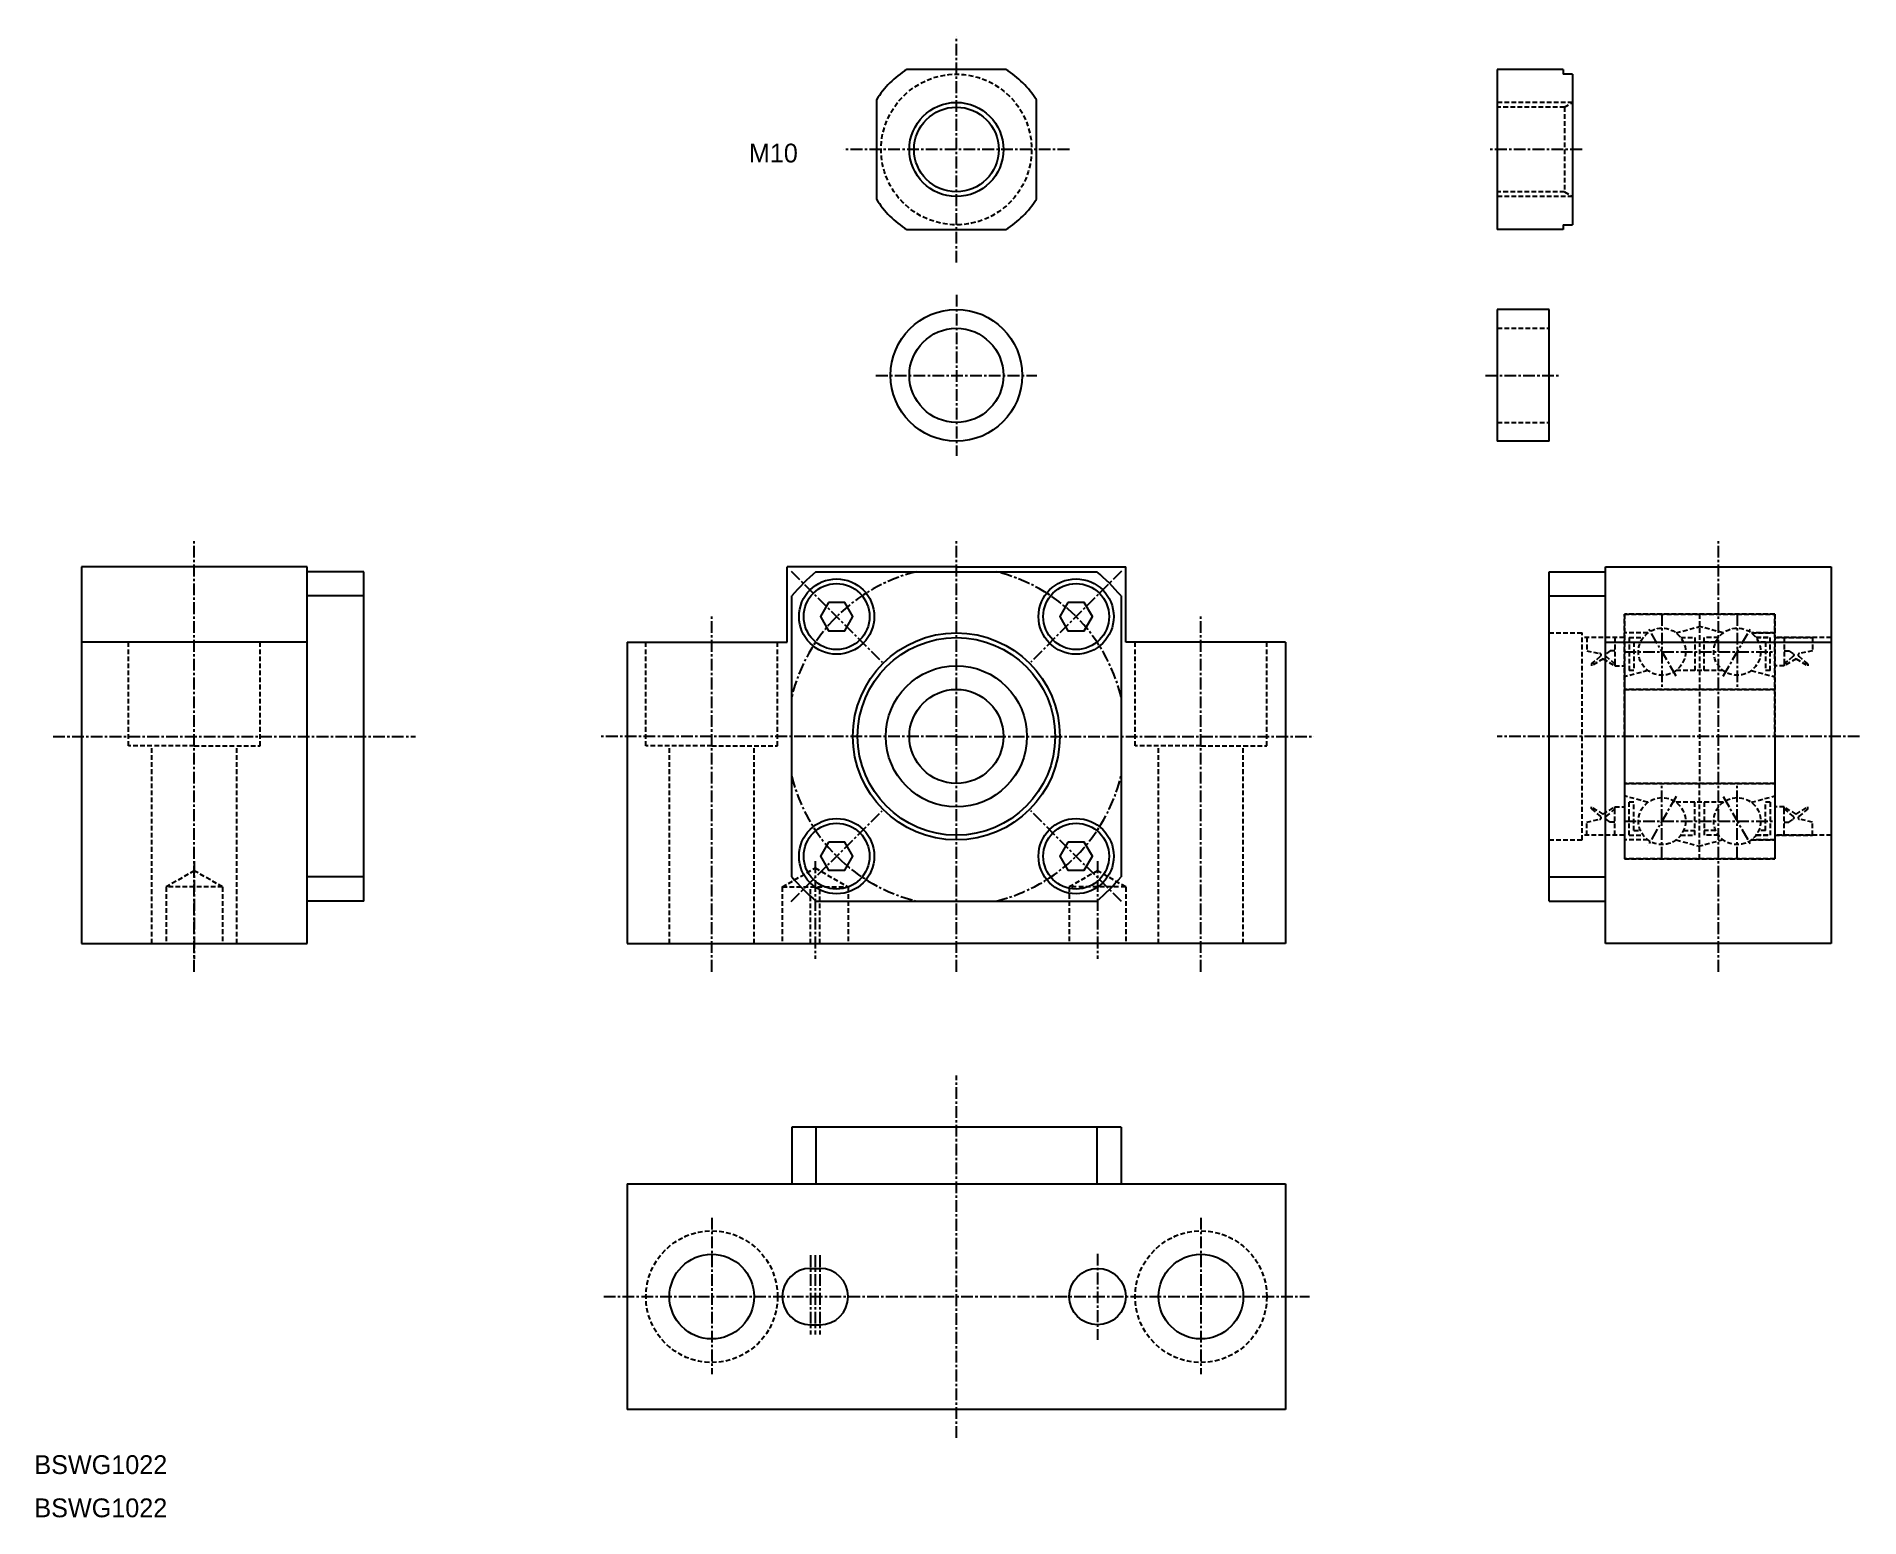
# Model space of a CAD drawing. Extents: x 5 to 198, y 95 to 252.
import ezdxf

# ---------------------------------------------------------------- set-up
doc = ezdxf.new("R2010")
doc.units = 0
doc.linetypes.add('CENTER', pattern=[2, 1.25, -0.25, 0.25, -0.25])
doc.linetypes.add('DASHED', pattern=[0.75, 0.5, -0.25])
doc.layers.get('0').update_dxf_attribs({"linetype": 'CONTINUOUS'})
doc.layers.add('CENTER', color=1, linetype='CENTER')

msp = doc.modelspace()

# ---------------------------------------------------------------- linework, layer by layer
at = {"color": 7, "linetype": 'CONTINUOUS'}
for p, q in [((107.630882755402, 248.8406477371676), (97.09522900254944, 248.8406477371676)), ((166.8630558789753, 248.8406477371676), (159.8630558789754, 248.8406477371676)), ((159.8630558789754, 248.8406477371676), (159.8630558789754, 231.8406477371677)), ((166.8630558789753, 248.8406477371676), (166.8630558789753, 248.3406477371675)), ((167.8630558789753, 248.3406477371675), (166.8630558789753, 248.3406477371675)), ((167.8630558789753, 248.3406477371675), (167.8630558789753, 232.3406477371677)), ((93.8630558789756, 245.6084746135937), (93.86305587897577, 235.072820860741)), ((110.8630558789758, 235.072820860741), (110.8630558789756, 245.6084746135937)), ((97.09522900254944, 231.8406477371675), (107.630882755402, 231.8406477371677)), ((166.8630558789753, 231.8406477371677), (159.8630558789754, 231.8406477371677)), ((166.8630558789753, 232.3406477371677), (166.8630558789753, 231.8406477371677)), ((166.8630558789753, 232.3406477371677), (167.8630558789753, 232.3406477371677)), ((159.8630558789754, 223.3406477371675), (159.8630558789754, 209.3406477371674)), ((165.3630558789755, 223.3406477371675), (159.8630558789754, 223.3406477371675)), ((165.3630558789755, 209.3406477371674), (165.3630558789755, 223.3406477371675)), ((165.3630558789755, 209.3406477371674), (159.8630558789754, 209.3406477371674)), ((9.363055878975826, 195.9793173135152), (9.363055878975826, 155.9793173135154)), ((33.36305587897574, 195.9793173135152), (9.363055878975826, 195.9793173135152)), ((33.36305587897574, 195.1293173135154), (33.36305587897574, 195.9793173135152)), ((84.36305587897573, 187.9793173135153), (84.36305587897573, 195.9793173135152)), ((102.3630558789755, 195.9793173135152), (84.36305587897573, 195.9793173135152)), ((102.3630558789755, 195.9793173135152), (120.3630558789756, 195.9793173135152)), ((120.3630558789756, 187.9793173135153), (120.3630558789756, 195.9793173135152)), ((171.3630558789754, 195.9793173135152), (195.3630558789751, 195.9793173135152)), ((171.3630558789754, 195.1293173135154), (171.3630558789754, 195.9793173135152)), ((195.3630558789751, 195.9793173135152), (195.3630558789751, 155.9793173135154)), ((39.36305587897575, 195.4793173135152), (33.36305587897574, 195.4793173135152)), ((33.36305587897574, 163.8293173135153), (33.36305587897574, 195.1293173135154)), ((39.36305587897575, 160.4793173135153), (39.36305587897575, 195.4793173135152)), ((87.43824432237619, 195.4793173135152), (117.2878674355748, 195.4793173135152)), ((165.3630558789755, 160.4793173135153), (165.3630558789755, 195.4793173135152)), ((165.3630558789755, 195.4793173135152), (171.3630558789754, 195.4793173135152)), ((171.3630558789754, 163.8293173135153), (171.3630558789754, 195.1293173135154)), ((39.36305587897575, 192.9041288701145), (33.36305587897574, 192.9041288701145)), ((84.86305587897554, 163.0545057569159), (84.8630558789755, 192.9041288701145)), ((119.8630558789755, 192.9041288701145), (119.8630558789755, 163.054505756916)), ((165.3630558789755, 192.9041288701145), (171.3630558789754, 192.9041288701145)), ((33.36305587897574, 187.9793173135153), (9.363055878975826, 187.9793173135153)), ((67.36305587897586, 187.9793173135153), (67.36305587897586, 155.9793173135154)), ((67.36305587897586, 187.9793173135153), (84.36305587897573, 187.9793173135153)), ((137.3630558789757, 187.9793173135153), (120.3630558789756, 187.9793173135153)), ((137.3630558789757, 187.9793173135153), (137.3630558789757, 155.9793173135154)), ((171.3630558789754, 187.9793173135153), (195.3630558789751, 187.9793173135153)), ((33.36305587897574, 155.9793173135154), (33.36305587897574, 163.8293173135153)), ((39.36305587897575, 163.0545057569159), (33.36305587897574, 163.0545057569159)), ((165.3630558789755, 163.054505756916), (171.3630558789754, 163.054505756916)), ((171.3630558789754, 155.9793173135154), (171.3630558789754, 163.8293173135153)), ((39.36305587897575, 160.4793173135153), (33.36305587897574, 160.4793173135153)), ((87.43824432237619, 160.4793173135153), (117.2878674355748, 160.4793173135153)), ((165.3630558789755, 160.4793173135153), (171.3630558789754, 160.4793173135153)), ((9.363055878975826, 155.9793173135154), (33.36305587897574, 155.9793173135154)), ((67.36305587897586, 155.9793173135154), (102.3630558789755, 155.9793173135154)), ((137.3630558789757, 155.9793173135154), (102.3630558789755, 155.9793173135154)), ((195.3630558789751, 155.9793173135154), (171.3630558789754, 155.9793173135154)), ((119.8630558789755, 136.4509336739358), (84.86305587897559, 136.4509336739358)), ((84.86305587897559, 136.4509336739358), (84.86305587897559, 130.4509336739358)), ((87.43824432237619, 136.4509336739358), (87.43824432237619, 130.4509336739358)), ((117.2878674355748, 136.4509336739358), (117.2878674355748, 130.4509336739358)), ((119.8630558789755, 136.4509336739358), (119.8630558789755, 130.4509336739358)), ((67.36305587897586, 130.4509336739358), (137.3630558789757, 130.4509336739358)), ((67.36305587897584, 130.4509336739358), (67.36305587897584, 106.4509336739361)), ((137.3630558789757, 130.4509336739358), (137.3630558789757, 106.4509336739361)), ((86.86305305309811, 121.4509336739346), (87.86305587897151, 121.4509336739358)), ((86.86305870485295, 115.4509336739373), (87.86305587897151, 115.4509336739358)), ((137.3630558789757, 106.4509336739361), (67.36305587897586, 106.4509336739361))]:
    msp.add_line(p, q, dxfattribs=at)
at = {"color": 3, "linetype": 'DASHED'}
for p, q in [((167.8630558789753, 245.3406477371675), (159.8630558789754, 245.3406477371675)), ((166.9970304754565, 244.8406477371677), (159.8630558789754, 244.8406477371677)), ((166.9970304754565, 244.8406477371677), (167.8630558792681, 245.3406477371675)), ((166.9970304754565, 244.8406477371677), (166.9970304754565, 235.8406477371677)), ((166.9970304754565, 235.8406477371677), (159.8630558789754, 235.8406477371677)), ((167.8630558789753, 235.3406477371677), (159.8630558789754, 235.3406477371677)), ((166.9970304754565, 235.8406477371677), (167.8630558792681, 235.3406477371677)), ((159.8630558789754, 221.3406477371675), (165.3630558789755, 221.3406477371675)), ((159.8630558789754, 211.3406477371674), (165.3630558789755, 211.3406477371674)), ((173.3630558789754, 190.9792961742802), (189.3630558789753, 190.9793384527629)), ((189.3630558789753, 190.9793173135148), (173.3630558789754, 190.9793173135148)), ((173.3630558789754, 177.9793173135153), (173.3630558789754, 190.9793173135148)), ((173.3630558789754, 190.9792961742802), (173.3630558789754, 164.9793384527504)), ((181.3630558789753, 190.9793384527629), (181.3630558789753, 172.9792876704611)), ((189.3630558789753, 190.9793384527629), (189.3630558789753, 164.9793384527504)), ((189.3630558789753, 177.9793173135153), (189.3630558789753, 190.9793173135148)), ((14.3630558789757, 176.9793173135153), (14.3630558789757, 187.9793173135153)), ((28.36305587897592, 176.9793173135153), (28.36305587897592, 187.9793173135153)), ((69.36305587897579, 176.9793173135153), (69.36305587897579, 187.9793173135153)), ((83.36305587897573, 176.9793173135153), (83.36305587897573, 187.9793173135153)), ((121.3630558789756, 176.9793173135153), (121.3630558789756, 187.9793173135153)), ((135.3630558789757, 176.9793173135153), (135.3630558789757, 187.9793173135153)), ((165.3630558789755, 188.9793173135152), (168.8630558789755, 188.9793173135152)), ((168.8630558789755, 166.9793173135152), (168.8630558789755, 188.9793173135152)), ((173.3630558789754, 188.4793173135148), (168.8630558789755, 188.4793173135148)), ((173.3630558789754, 188.4792972372548), (168.8630558789754, 188.4793020206474)), ((173.3630558789753, 188.4792738517745), (169.3630558789754, 188.4792695998761)), ((169.3630558789754, 188.4792695998761), (169.3630558789754, 187.079269599876)), ((172.3630558789754, 188.4792695998761), (172.3630558789754, 185.4793173135147)), ((175.863053753024, 188.9792903279081), (173.3630558789754, 188.9792903279081)), ((173.8630558789754, 188.4792956427908), (173.8630558789754, 184.9793020206477)), ((173.8630558789754, 188.4792956427908), (175.3630574734407, 188.4792940483249)), ((174.3630558789753, 187.9792951113024), (174.3630558789754, 184.9793020206477)), ((174.3630558789753, 187.9792951113024), (175.0717690944748, 187.9792943579571)), ((178.8630580049268, 188.9792903279081), (181.3630558789753, 189.649162739339)), ((179.36305428451, 188.4792940483249), (180.8630558789753, 188.4792940483249)), ((179.6543427986109, 187.9792940483249), (180.8630558789753, 187.9792940483249)), ((180.8630558789755, 188.4792940483249), (180.8630558789753, 184.9793020206477)), ((183.8630580049281, 188.9792850130276), (181.3630558789753, 189.6491585637526)), ((183.3630574734407, 188.4792940483249), (181.8630558789754, 188.4792940483249)), ((181.8630558789753, 184.9793020206477), (181.8630558789753, 188.4792940483249)), ((183.0717726707345, 187.9792940483249), (181.8630558789754, 187.9792940483248)), ((189.3630558789753, 188.9792903279081), (186.8630466664732, 188.9792903279081)), ((189.3630495011187, 188.9792961742722), (186.8630537530223, 188.9792935168364)), ((186.8630580049268, 188.9792818240994), (189.363062256832, 188.9792791666545)), ((188.6630553474873, 188.9792954301951), (187.3630537530221, 188.9792940483245)), ((188.6630558789753, 188.4792954301954), (187.36305428451, 188.4792940483249)), ((187.3630574734384, 188.4792812926115), (188.8630558789753, 188.4792796981491)), ((188.3630558789753, 187.9792951113024), (187.6543389520816, 187.9792943579532)), ((188.3630558789753, 187.9792951113024), (188.3630558789753, 184.9793020206477)), ((188.8630558789753, 184.9793020206477), (188.8630558789753, 188.4792796981491)), ((195.3630558789751, 188.4793173135148), (189.3630558789753, 188.4793173135148)), ((189.3630558789753, 188.4792738517745), (193.3630558789753, 188.4792695998761)), ((190.3630558789753, 188.4792695998761), (190.3630558789753, 185.4793173135147)), ((193.3630558789753, 188.4792695998761), (193.3630558789753, 187.079269599876)), ((169.3630558789754, 187.079269599876), (170.7369279410097, 186.778315317052)), ((169.8630558789754, 185.6792076563322), (170.8507018066597, 186.5147527795861)), ((171.1130558789754, 186.2292386281042), (169.8630558789754, 185.479207656332)), ((171.1130558789754, 186.2292386281042), (172.3630558789754, 185.479207656332)), ((172.3630558789754, 185.6792076563322), (171.3754099512911, 186.5147527795861)), ((171.8630558789754, 187.079269599876), (171.387431677883, 186.7529584443541)), ((172.3630558789754, 187.079269599876), (171.8630558789754, 187.079269599876)), ((172.3630558789754, 187.079269599876), (171.8630558789754, 187.079269599876)), ((190.3630558789753, 187.079269599876), (190.8630558789753, 187.079269599876)), ((190.3630558789753, 187.079269599876), (190.8630558789753, 187.079269599876)), ((190.3630558789753, 185.6792076563322), (191.3507018066596, 186.5147527795861)), ((191.6130558789753, 186.2292386281042), (190.3630558789753, 185.479207656332)), ((190.8630558789753, 187.079269599876), (191.3386800800676, 186.7529584443541)), ((191.6130558789753, 186.2292386281042), (192.8630558789753, 185.479207656332)), ((192.8630558789753, 185.6792076563322), (191.875409951291, 186.5147527795861)), ((193.3630558789753, 187.079269599876), (191.9891838169409, 186.778315317052)), ((169.8630558789754, 185.6792076563322), (169.8630558789754, 185.479207656332)), ((172.3630558789754, 185.6792076563322), (172.3630558789754, 185.479207656332)), ((172.3630558789754, 185.4793173135148), (173.3630558789754, 185.4793173135148)), ((173.3630558789754, 185.229296174277), (173.3630558789754, 170.7292961742688)), ((175.8630424147042, 184.9793020206477), (173.3630558789754, 184.3094326473104)), ((174.3630558789753, 184.9793020206477), (173.8630558789754, 184.9793020206477)), ((183.8630310765184, 184.9793020206477), (178.8630693432466, 184.9793020206477)), ((186.8630693432625, 184.9792935168508), (189.3630558789753, 184.3094241435179)), ((188.8630558789753, 184.9793020206477), (188.3630558789753, 184.9793020206476)), ((190.3630558789753, 185.4793173135148), (189.3630558789753, 185.4793173135148)), ((190.3630558789753, 185.6792076563322), (190.3630558789753, 185.479207656332)), ((192.8630558789753, 185.6792076563322), (192.8630558789753, 185.479207656332)), ((189.3630558789753, 182.9793173135153), (173.3630558789754, 182.9793173135152)), ((173.3630558789754, 182.9792961742757), (189.3630558789753, 182.9792791666579)), ((21.36305587897589, 176.9793173135153), (14.3630558789757, 176.9793173135153)), ((16.86305587897591, 155.9793173135154), (16.86305587897591, 176.9793173135153)), ((21.36305587897589, 176.9793173135153), (28.36305587897592, 176.9793173135153)), ((25.86305587897592, 155.9793173135154), (25.86305587897592, 176.9793173135153)), ((76.36305587897581, 176.9793173135153), (69.36305587897579, 176.9793173135153)), ((71.8630558789757, 155.9793173135154), (71.8630558789757, 176.9793173135153)), ((76.36305587897581, 176.9793173135153), (83.36305587897573, 176.9793173135153)), ((80.86305587897573, 155.9793173135154), (80.86305587897573, 176.9793173135153)), ((128.3630558789757, 176.9793173135153), (121.3630558789756, 176.9793173135153)), ((123.8630558789758, 155.9793173135154), (123.8630558789757, 176.9793173135153)), ((128.3630558789757, 176.9793173135153), (135.3630558789757, 176.9793173135153)), ((132.8630558789756, 155.9793173135154), (132.8630558789756, 176.9793173135153)), ((173.3630558789754, 177.9793173135153), (173.3630558789754, 164.9793173135152)), ((189.3630558789753, 177.9793173135153), (189.3630558789753, 164.9793173135152)), ((189.3630558789753, 172.9793173135152), (173.3630558789754, 172.9793173135152)), ((173.3630558789754, 172.97929617427), (189.3630558789753, 172.9792791666523)), ((181.3630388712497, 164.9792368881832), (181.3630558789753, 172.9792876704611)), ((175.8630269494244, 170.9792843460988), (173.3630418936594, 171.649159242712)), ((173.8630326810845, 167.4792951425804), (173.8630404137006, 170.9792887647149)), ((174.3630404136992, 170.9792876600536), (173.8630404137006, 170.9792887647149)), ((174.3630337857457, 167.9792945694061), (174.3630404136993, 170.9792876600536)), ((183.8630156112191, 170.9792666715409), (178.8630538779596, 170.9792777180708)), ((180.8630326810711, 167.4792812717861), (180.8630404136835, 170.9792732994546)), ((181.863040413681, 170.9792710901318), (181.8630326810684, 167.4792790624633)), ((186.8630538779747, 170.9792685472845), (189.3630418936391, 171.6491323973384)), ((188.3630337857117, 167.9792636388856), (188.3630404136652, 170.9792567295331)), ((188.8630404136639, 170.9792556248715), (188.3630404136652, 170.9792567295331)), ((188.8630404136639, 170.9792556248715), (188.8630326810831, 167.4792779473788)), ((169.3630558789754, 168.8793650271545), (170.7369279410097, 169.1803193099786)), ((169.3630558789754, 167.4793650271545), (169.3630558789754, 168.8793650271545)), ((171.1130558789754, 169.7293959989264), (169.8630558789754, 170.4794269706985)), ((169.8630558789754, 170.2794269706984), (169.8630558789754, 170.4794269706985)), ((169.8630558789754, 170.2794269706984), (170.8507018066597, 169.4438818474445)), ((171.1130558789754, 169.7293959989264), (172.3630558789754, 170.4794269706985)), ((172.3630558789754, 170.2794269706984), (171.3754099512911, 169.4438818474445)), ((171.8630558789754, 168.8793650271545), (171.387431677883, 169.2056761826765)), ((172.3630558789754, 168.8793650271545), (171.8630558789754, 168.8793650271545)), ((172.3630558789754, 168.8793650271545), (171.8630558789754, 168.8793650271545)), ((172.3630558789754, 170.2794269706984), (172.3630558789754, 170.4794269706985)), ((172.3630558789754, 170.4793173135158), (173.3630558789754, 170.4793173135158)), ((172.3630558789754, 167.4793650271545), (172.3630558789754, 170.4793173135158)), ((190.3630558789753, 170.4793173135158), (189.3630558789753, 170.4793173135158)), ((191.6130558789753, 169.7293959989264), (190.3630558789753, 170.4794269706985)), ((190.3630558789753, 170.2794269706984), (190.3630558789753, 170.4794269706985)), ((190.3630558789753, 167.4793650271545), (190.3630558789753, 170.4793173135158)), ((190.3630558789753, 170.2794269706984), (191.3507018066596, 169.4438818474445)), ((190.3630558789753, 168.8793650271545), (190.8630558789753, 168.8793650271545)), ((190.3630558789753, 168.8793650271545), (190.8630558789753, 168.8793650271545)), ((190.8630558789753, 168.8793650271545), (191.3386800800676, 169.2056761826765)), ((191.6130558789753, 169.7293959989264), (192.8630558789753, 170.4794269706985)), ((192.8630558789753, 170.2794269706984), (191.875409951291, 169.4438818474445)), ((193.3630558789753, 168.8793650271545), (191.9891838169409, 169.1803193099786)), ((192.8630558789753, 170.2794269706984), (192.8630558789753, 170.4794269706985)), ((193.3630558789753, 167.4793650271545), (193.3630558789753, 168.8793650271545)), ((165.3630558789755, 166.9793173135152), (168.8630558789755, 166.9793173135152)), ((173.3630558789754, 167.4793173135153), (168.8630558789755, 167.4793173135153)), ((173.3630558789754, 167.4792908593401), (168.8630558789754, 167.4793028178733)), ((173.3630558789753, 167.479360775256), (169.3630558789754, 167.4793650271545)), ((175.8630294504785, 166.9792960388231), (173.363031576436, 166.9793015621257)), ((173.8630326810845, 167.4792951425804), (175.3630342755497, 167.4792934230586)), ((174.3630337857457, 167.9792945694061), (175.0717470012453, 167.979293756975)), ((178.863033702374, 166.9792894108452), (181.363030096452, 166.3094114761133)), ((179.3630310866093, 167.4792845857739), (180.863032681071, 167.4792812717861)), ((179.6543207053708, 167.9792839422224), (180.8630337857324, 167.9792812717848)), ((183.8630337023749, 166.9792836791112), (181.3630300964612, 166.3094156516997)), ((183.3630342755301, 167.4792757484755), (181.8630326810686, 167.4792790624633)), ((183.0717505774861, 167.9792763920163), (181.8630337857301, 167.9792790624621)), ((189.3630315763968, 166.9792662129594), (186.8630223639009, 166.9792717362871)), ((189.3630251985274, 166.9792603666095), (186.8630294504429, 166.9792685473431)), ((186.8630337023732, 166.9792802400707), (189.3630379542782, 166.9792773741989)), ((188.6630310448993, 166.9792626571997), (187.3630294504403, 166.9792669111936)), ((188.6630326810488, 167.479262657197), (187.3630310865898, 167.4792669111909)), ((187.3630342755463, 167.4792796668972), (188.8630326810831, 167.4792779473788)), ((188.3630337857117, 167.9792636388856), (187.6543168588214, 167.9792659580194)), ((189.3630558789753, 167.479360775256), (193.3630558789753, 167.4793650271545)), ((195.3630558789751, 167.4793173135153), (189.3630558789753, 167.4793173135153)), ((173.3630558789754, 164.9793384527504), (189.3630686346886, 164.9793384527504)), ((189.3630558789753, 164.9793173135152), (173.3630558789754, 164.9793173135152)), ((21.36305414453713, 163.7113678967661), (18.36305453306733, 161.9793173135152)), ((24.36305453306754, 161.9793173135152), (21.36305414453703, 163.7113683454023)), ((83.86304266574581, 161.9793153036429), (87.36303961058609, 164.0000475843031)), ((87.3630396105895, 164.0000453246672), (90.86304266573698, 161.9793257210049)), ((117.3630498535658, 163.7113678967661), (114.363050242096, 161.9793173135152)), ((120.3630502420962, 161.9793173135152), (117.3630498535657, 163.7113683454023)), ((24.36305453306754, 161.9793173135152), (18.36305453306733, 161.9793173135152)), ((18.36305453306733, 161.9793173135152), (18.3630558789758, 155.9793173135152)), ((24.36305453306746, 161.9793173135152), (24.36305587897593, 155.9793173135152)), ((83.86304266574851, 161.9793135674158), (90.86304266573698, 161.9793257210049)), ((83.86304266574587, 161.9793153036429), (83.86305173719938, 155.9793153036496)), ((86.8630268280963, 155.9793167994625), (86.86302117633957, 161.9793187760596)), ((87.86302682809477, 155.9793185356894), (87.8630211763381, 161.9793205122866)), ((90.86304266573698, 161.9793257210049), (90.86305173719043, 155.9793257210117)), ((120.3630502420962, 161.9793173135152), (114.363050242096, 161.9793173135152)), ((114.363050242096, 161.9793173135152), (114.3630515880045, 155.9793173135152)), ((120.3630502420962, 161.9793173135152), (120.3630515880046, 155.9793173135152))]:
    msp.add_line(p, q, dxfattribs=at)
at = {"color": 7, "linetype": 'CONTINUOUS'}
for points in [[(88.7691084138334, 192.2072393748733), (87.90308301004895, 190.7072393748733), (88.7691084138334, 189.2072393748733), (90.5011592214022, 189.2072393748733), (91.3671846251867, 190.7072393748733), (90.5011592214022, 192.2072393748733)], [(114.2249525365488, 192.2072393748732), (113.3589271327642, 190.7072393748732), (114.2249525365488, 189.2072393748732), (115.9570033441176, 189.2072393748732), (116.8230287479021, 190.7072393748732), (115.9570033441176, 192.2072393748732)], [(88.76910841383327, 166.7513952521574), (87.90308301004879, 165.2513952521574), (88.76910841383327, 163.7513952521574), (90.50115922140212, 163.7513952521574), (91.36718462518655, 165.2513952521574), (90.50115922140212, 166.7513952521574)], [(114.2249525365486, 166.7513952521574), (113.3589271327642, 165.2513952521573), (114.2249525365486, 163.7513952521574), (115.9570033441175, 163.7513952521574), (116.8230287479019, 165.2513952521573), (115.9570033441175, 166.7513952521574)]]:
    msp.add_lwpolyline(points, close=True, dxfattribs=at)
at = {"color": 3, "linetype": 'DASHED'}
for centre, radius in [((102.3630558789755, 240.3406477371675), 8), ((177.3630558789754, 186.9792919223735), 2.5), ((185.3630558789753, 186.9792834185647), 2.5), ((177.3630359950685, 168.979291130364), 2.499999999999999), ((185.3630359950678, 168.9792819595896), 2.499999999999999), ((76.36305587897533, 118.4509336739358), 7), ((128.3630558789757, 118.4509336739358), 7)]:
    msp.add_circle(centre, radius, dxfattribs=at)
at = {"color": 3, "linetype": 'CONTINUOUS'}
msp.add_circle((102.3630558789755, 240.3406477371675), 5, dxfattribs=at)
at = {"color": 7, "linetype": 'CONTINUOUS'}
for centre, radius in [((102.3630558789755, 240.3406477371675), 4.5), ((102.3630558789755, 216.340647737167), 7), ((102.3630558789755, 216.340647737167), 5), ((89.63513381761781, 190.7072393748733), 4), ((89.63513381761781, 190.7072393748733), 3.5), ((115.0909779403332, 190.7072393748732), 4), ((115.0909779403332, 190.7072393748732), 3.5), ((102.3630558789755, 177.9793173135153), 11), ((102.3630558789755, 177.9793173135153), 10.5), ((102.3630558789755, 177.9793173135153), 7.5), ((102.3630558789755, 177.9793173135153), 5), ((89.63513381761767, 165.2513952521574), 4), ((89.63513381761767, 165.2513952521574), 3.5), ((115.0909779403331, 165.2513952521573), 4), ((115.0909779403331, 165.2513952521573), 3.5), ((76.36305587897533, 118.4509336739358), 4.5), ((128.3630558789757, 118.4509336739358), 4.5), ((117.3630558789755, 118.4509336739358), 3)]:
    msp.add_circle(centre, radius, dxfattribs=at)
for centre, radius, start, end in [((102.3630558789755, 240.3406477371675), 10, 121.7883306170518, 148.2116693829474), ((102.3630558789755, 240.3406477371675), 10, 31.78833061705068, 58.21166938294815), ((102.3630558789755, 240.3406477371675), 10, 211.7883306170507, 238.2116693829481), ((102.3630558789755, 240.3406477371675), 10, 301.7883306170519, 328.2116693829492), ((102.3630558789755, 177.9793173135153), 23, 130.4590830807889, 139.5409169192106), ((102.3630558789755, 177.9793173135153), 23, 40.45908308078936, 49.54091691921107), ((102.3630558789755, 177.9793173135153), 23, 220.4590830807894, 229.54091691921), ((102.3630558789755, 177.9793173135153), 23, 310.4590830807889, 319.5409169192105), ((86.8630558789755, 118.4509336739358), 3, 90.0000539702831, 270.0000539702831), ((87.86305587897549, 118.4509336739358), 3, 270.0000539702831, 90.0000539702831)]:
    msp.add_arc(centre, radius, start, end, dxfattribs=at)
at = {"color": 3, "linetype": 'DASHED'}
for centre, start, end in [((170.7538209629873, 186.6292695998761), 310.231108408125, 96.46637769321995), ((171.4722907949635, 186.6292695998761), 124.4528218014455, 229.7688915918751), ((191.2538209629872, 186.6292695998761), 310.2311084081249, 55.54717819855394), ((191.9722907949634, 186.6292695998761), 83.53362230678003, 229.7688915918749), ((170.7538209629873, 169.3293650271545), 263.53362230678, 49.76889159187457), ((171.4722907949635, 169.3293650271545), 130.2311084081253, 235.5471781985544), ((191.2538209629872, 169.3293650271545), 304.4528218014464, 49.76889159187408), ((191.9722907949634, 169.3293650271545), 130.231108408126, 276.46637769322)]:
    msp.add_arc(centre, 0.15, start, end, dxfattribs=at)
at = {"layer": 'CENTER', "color": 1, "linetype": 'CENTER'}
for p, q in [((102.3630558789755, 228.3335086632671), (102.3630558789755, 252.3477868110683)), ((114.3701949528763, 240.3406477371675), (90.35591680507513, 240.3406477371675)), ((168.8630558789751, 240.3406477371675), (158.8630558789754, 240.3406477371675)), ((102.3630558789755, 224.8906477371674), (102.3630558789755, 207.7906477371676)), ((93.81305587897552, 216.340647737167), (110.9130558789755, 216.340647737167)), ((158.6130558789755, 216.340647737167), (166.6130558789755, 216.340647737167)), ((21.36305587897589, 152.9793173135154), (21.36305587897589, 198.9793173135153)), ((102.3630558789755, 152.9793173135154), (102.3630558789755, 198.9793173135153)), ((183.3630558789753, 152.9793173135154), (183.3630558789753, 198.9793173135153)), ((84.80913003601971, 195.5332431564714), (94.46113759921599, 185.8812355932751)), ((119.9169817219311, 195.5332431564714), (110.2649741587353, 185.8812355932751)), ((76.36305587897581, 152.9793173135154), (76.36305587897581, 190.9793173135153)), ((128.3630558789757, 152.9793173135154), (128.3630558789757, 190.9793173135153)), ((177.3630558789754, 190.9793384527629), (177.3630558789754, 182.9792876704668)), ((185.3630558789753, 190.9793384527629), (185.3630558789753, 182.9792876704668)), ((178.8630558789754, 184.3812157110201), (175.8630558789754, 189.5773681337267)), ((183.8630558789753, 184.3812157110201), (186.8630558789753, 189.5773681337267)), ((183.8630558789753, 184.3812072072114), (186.8630558789753, 189.577359629918)), ((173.3630601308798, 186.9792961742734), (189.3630601308798, 186.9792791666558)), ((6.363055878975741, 177.9793173135153), (44.86305587897589, 177.9793173135153)), ((102.3630558789755, 177.9793173135153), (64.36305587897581, 177.9793173135153)), ((102.3630558789755, 177.9793173135153), (140.3630558789759, 177.9793173135153)), ((198.3630558789753, 177.9793173135153), (159.863055878975, 177.9793173135153)), ((177.3630388712587, 164.9792453919921), (177.3630558789844, 172.97929617427)), ((185.3630388712405, 164.9792283843743), (185.3630558789663, 172.9792791666523)), ((178.8630417350541, 171.5773640277266), (175.8630302550829, 166.3812182330012)), ((183.8630417350606, 171.577361484921), (186.8630302550748, 166.3812024342584)), ((183.8630417350419, 171.577352981112), (186.8630302550561, 166.3811939304496)), ((84.80913003601971, 160.4253914705594), (94.46113759921599, 170.0773990337558)), ((119.9169817219311, 160.4253914705593), (110.2649741587354, 170.0773990337558)), ((173.3630402469734, 168.9792957157462), (189.3630402469717, 168.9792773741976)), ((21.36305392078361, 164.7088512202621), (21.36305624942362, 154.3278779145698)), ((87.3630385389347, 164.7088544190679), (87.36305423402086, 154.327881113387)), ((117.3630496298122, 164.7088512202621), (117.3630519584523, 154.3278779145698)), ((102.3630558789755, 103.4509336739358), (102.3630558789755, 141.950933673936)), ((76.36306101731651, 126.833973282366), (76.36305153683365, 110.2227039689794)), ((128.3630507406345, 126.833973282366), (128.3630602211174, 110.2227039689794)), ((86.8630517371997, 122.8479139857258), (86.8630596572743, 114.4398267985336)), ((87.36305173719971, 122.8479139857258), (87.3630596572743, 114.4398267985336)), ((87.86305173719973, 122.8479139857258), (87.8630596572743, 114.4398267985336)), ((117.3630515880046, 123.0063020864866), (117.3630601908805, 113.8733412241242)), ((64.87727283936732, 118.4509336739358), (139.8854877112923, 118.4509336739358))]:
    msp.add_line(p, q, dxfattribs=at)
for start, end in [(103.5362027373807, 166.4637972626183), (13.53620273738006, 76.46379726261927), (193.5362027373817, 256.4637972626191), (283.5362027373808, 346.4637972626184)]:
    msp.add_arc((102.3630558789755, 177.9793173135153), 18, start, end, dxfattribs=at)

# ---------------------------------------------------------------- texts
at = {"color": 7, "linetype": 'CONTINUOUS'}
for s, p in [('M10', (80.30922416807381, 238.9599820478191)), ('BSWG1022', (4.363055878975827, 99.60144658835858)), ('BSWG1022', (4.363055878975827, 95.00960113513607))]:
    msp.add_text(s, height=2, dxfattribs=at).set_placement(p)

doc.saveas('drawing.dxf')
